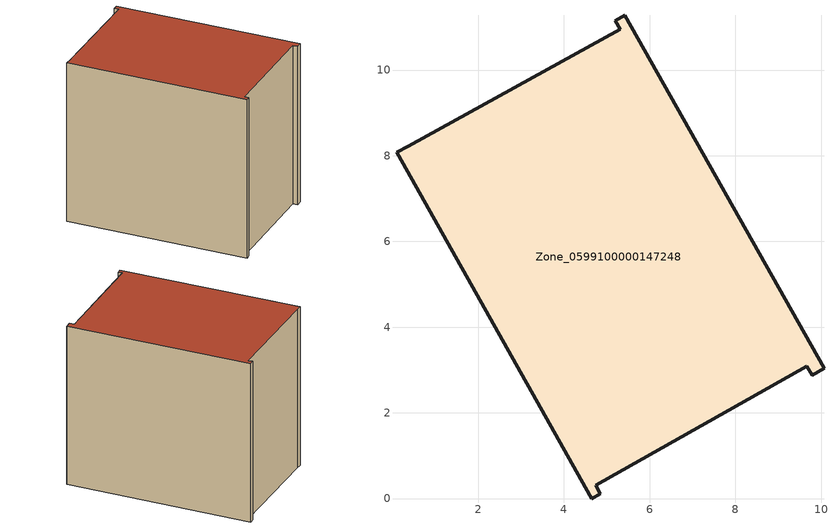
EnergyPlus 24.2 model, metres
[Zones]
Zone_0599100000147248
 floor ground (C_G): 5.2,11.15 5.42,11.27 10.07,3.04 9.79,2.87 9.67,3.08 4.74,0.31 4.85,0.11 4.65,0 0.09,8.08 0.36,8.22 5.32,10.95 z0
 wall outside (C_F): 5.42,11.27 5.2,11.15 5.32,10.95 0.36,8.22 0.09,8.08 4.65,0 4.85,0.11 4.74,0.31 9.67,3.08 9.79,2.87 10.07,3.04 5.42,11.27 z0:8.43
 roof outside (C_R): 0.36,8.22 0.09,8.08 4.65,0 4.85,0.11 4.74,0.31 9.67,3.08 9.79,2.87 10.07,3.04 5.42,11.27 5.2,11.15 5.32,10.95 z8.43
[BUILDING]
Pand.0599100000147248: North Axis=0; Terrain=City; Loads Convergence Tolerance Value=0.04; Temperature Convergence Tolerance Value=0.4; Solar Distribution=FullExterior; Maximum Number of Warmup Days=25; Minimum Number of Warmup Days=1
[Site:Location]
Rotterdam.The.Hague.AP_ZH_NLD Design_Conditions: Latitude=51.96; Longitude=4.45; Time Zone=1; Elevation=-4.5
[SITE:GROUNDTEMPERATURE:BUILDINGSURFACE]
18, 18, 18, 18, 18, 18, 18, 18, 18, 18, 18, 18
[MATERIAL] Thermal Absorptance=0.9; Solar Absorptance=0.7; Visible Absorptance=0.7
Name | Roughness | Thickness | Conductivity | Density | Specific Heat
G.TI.1965-1974 | MediumSmooth | 0.15 | 0.882353 | 540 | 1210
F.TI.1965-1974 | Rough | 0.3 | 0.697674 | 1920 | 840
R.TI.1965-1974 | MediumRough | 0.2 | 0.232558 | 1500 | 1000
[CONSTRUCTION]
C_G: G.TI.1965-1974
C_F: F.TI.1965-1974
C_R: R.TI.1965-1974
[ZONE]
Zone_0599100000147248: Type=1; Multiplier=1; Ceiling Height=Autocalculate; Volume=Autocalculate; Floor Area=autocalculate; Part of Total Floor Area=Yes
[ZONEINFILTRATION:DESIGNFLOWRATE]
Infil_Zone_0599100000147248: Zone or ZoneList or Space or SpaceList=Zone_0599100000147248; Schedule=AlwaysOn; Design Flow Rate Calculation Method=Flow/Area; Flow Rate per Floor Area=0.003; Constant Term Coefficient=1; Temperature Term Coefficient=0; Velocity Term Coefficient=0; Velocity Squared Term Coefficient=0
[HVACTEMPLATE:ZONE:IDEALLOADSAIRSYSTEM]
Zone_0599100000147248: Maximum Heating Supply Air Temperature=50; Minimum Cooling Supply Air Temperature=13; Maximum Heating Supply Air Humidity Ratio=0.0156; Minimum Cooling Supply Air Humidity Ratio=0.0077; Heating Limit=NoLimit; Cooling Limit=NoLimit; Dehumidification Control Type=ConstantSensibleHeatRatio; Cooling Sensible Heat Ratio=0.7; Dehumidification Setpoint=60; Humidification Control Type=None; Humidification Setpoint=30; Outdoor Air Method=None; Outdoor Air Flow Rate per Person=0.00944; Outdoor Air Flow Rate per Zone Floor Area=0; Outdoor Air Flow Rate per Zone=0; Demand Controlled Ventilation Type=None; Outdoor Air Economizer Type=NoEconomizer; Heat Recovery Type=None; Sensible Heat Recovery Effectiveness=0.7; Latent Heat Recovery Effectiveness=0.65
[ZONECONTROL:THERMOSTAT]
ThermostatControl_Zone_0599100000147248: Zone or ZoneList=Zone_0599100000147248; Control Type Schedule=DualSetpointControlType; Control 1=Thermostat_Zone_0599100000147248; Temperature Difference Between Cutout And Setpoint=0
[THERMOSTATSETPOINT:DUALSETPOINT]
Thermostat_Zone_0599100000147248: Heating Setpoint Temperature Schedule=HeatingSetpoint_Zone_0599100000147248; Cooling Setpoint Temperature Schedule=CoolingSetpoint_Zone_0599100000147248
[SCHEDULE:COMPACT]
HeatingSetpoint_Zone_0599100000147248: Through: 12/31, For: AllDays, Until: 24:00, 21
CoolingSetpoint_Zone_0599100000147248: Through: 12/31, For: AllDays, Until: 24:00, 24
DualSetpointControlType: Through: 12/31, For: AllDays, Until: 24:00, 4
AlwaysOn: Through: 12/31, For: AllDays, Until: 24:00, 1
